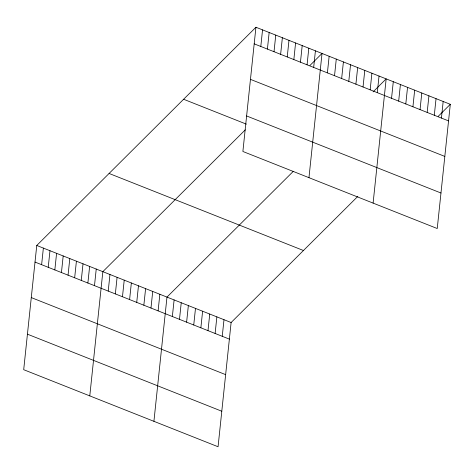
<?xml version="1.0" encoding="UTF-8"?>
<svg xmlns="http://www.w3.org/2000/svg" width="474" height="474" viewBox="0 0 474 474"><rect width="100%" height="100%" fill="white"/><g stroke="black" fill="none" stroke-linecap="round" stroke-linejoin="round"><path stroke-width="0.71" d="M255.936 27.249L242.884 151.479L437.241 228.527L450.3 104.304L255.936 27.249L36.759 245.473L23.7 369.696L218.064 446.751L231.116 322.521L357.87 196.331M41.623 264.688L43.365 248.092M48.23 267.306L49.971 250.71M54.836 269.925L56.584 253.329M61.442 272.55L63.19 255.948M68.055 275.169L69.796 258.567M74.661 277.788L76.409 261.192M81.267 280.407L83.015 263.811M87.88 283.025L89.622 266.429M94.486 285.644L96.234 269.048M89.782 395.891L102.84 271.667L245.277 129.852M108.22 291.089L109.968 274.493M115.348 293.916L117.09 277.32M122.476 296.742L124.218 280.146M129.603 299.568L131.345 282.972M136.725 302.394L138.473 285.798M143.853 305.22L145.601 288.619M150.981 308.041L152.723 291.445M158.109 310.867L159.851 294.271M153.92 421.321L166.978 297.097L293.24 171.392M172.358 316.519L174.106 299.923M179.486 319.346L181.234 302.75M186.614 322.172L188.356 305.57M193.742 324.998L195.484 308.396M200.869 327.818L202.611 311.222M207.991 330.645L209.739 314.049M215.119 333.471L216.867 316.875M222.247 336.297L223.989 319.701M260.801 46.47L262.549 29.874M267.413 49.089L269.155 32.493M274.019 51.707L275.761 35.112M280.626 54.326L282.374 37.73M287.238 56.945L288.98 40.349M293.844 59.57L295.586 42.968M300.451 62.189L302.199 45.593M307.063 64.808L308.805 48.212M313.67 67.427L315.411 50.831M308.965 177.673L322.024 53.449L309.966 65.453M327.404 72.872L329.146 56.276M334.531 75.698L336.273 59.102M341.659 78.524L343.401 61.928M348.781 81.35L350.529 64.748M355.909 84.176L357.657 67.575M363.037 86.997L364.779 70.401M370.164 89.823L371.906 73.227M377.292 92.649L379.034 76.053M373.103 203.103L386.162 78.88L373.103 91.879M391.542 98.302L393.29 81.7M398.67 101.128L400.411 84.526M405.797 103.948L407.539 87.352M412.925 106.774L414.667 90.178M420.047 109.601L421.795 93.005M427.175 112.427L428.923 95.831M434.303 115.253L436.044 98.651M441.43 118.079L443.172 101.477M438.243 116.308L450.3 104.304M254.194 43.851L448.558 120.9M250.462 79.365L444.825 156.42M246.616 115.958L440.974 193.013M183.61 99.262L246.385 124.152M109.085 173.46L303.449 250.509M36.759 245.473L231.116 322.521M35.011 262.069L229.375 339.123M31.278 297.583L225.642 374.638M27.433 334.176L221.796 411.231"/></g></svg>
